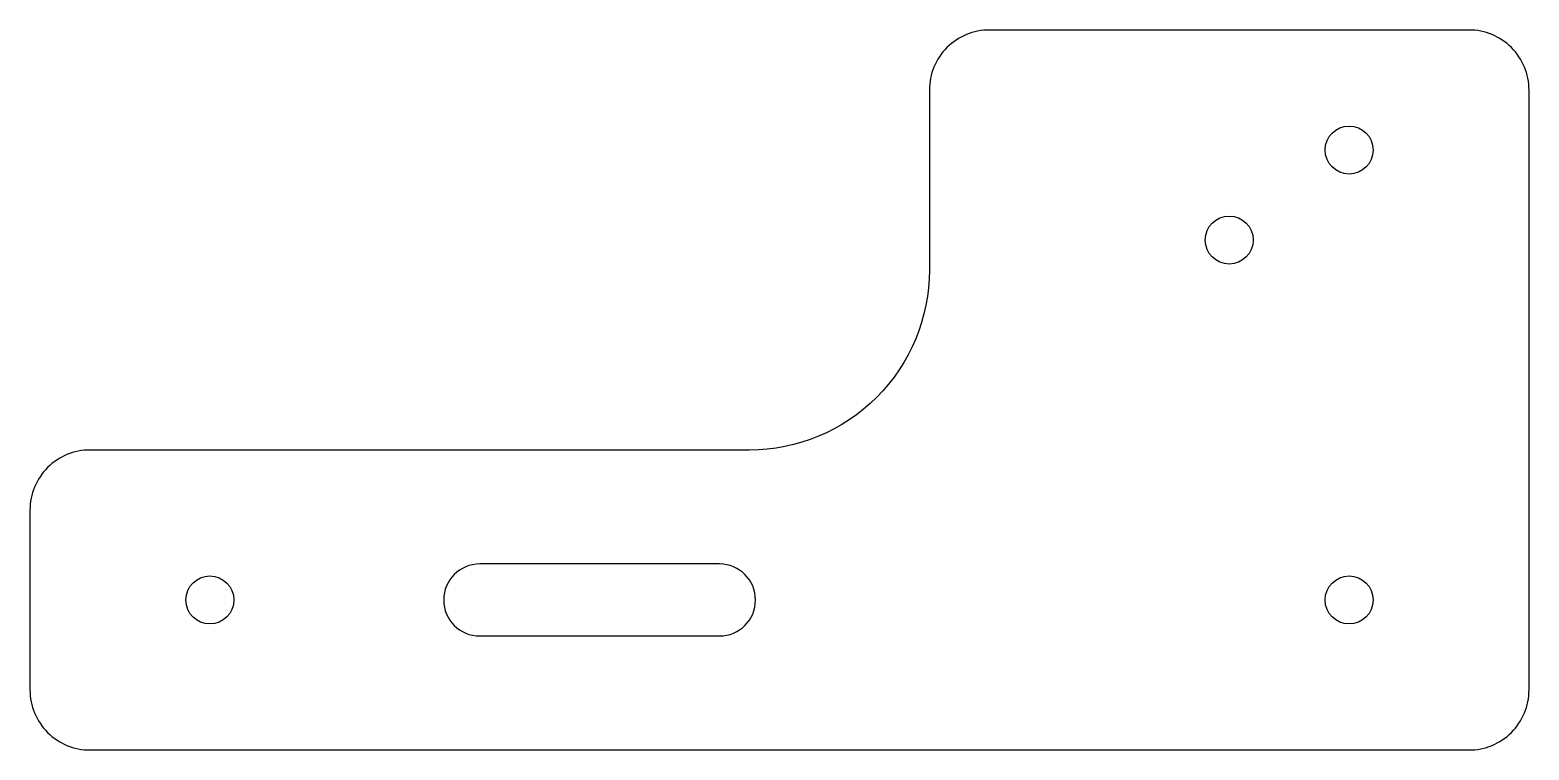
# Model space of a CAD drawing. Header units: millimetres. Extents: x -125 to 125, y -60 to 60.
import ezdxf

# ---------------------------------------------------------------- set-up
doc = ezdxf.new("R2010")
doc.units = ezdxf.units.MM
doc.layers.get('0').update_dxf_attribs({"linetype": 'CONTINUOUS'})

msp = doc.modelspace()

# ---------------------------------------------------------------- linework, layer by layer
for points in [[(-115, -60), (115, -60, 0.414214), (125, -50), (125, 50, 0.414214), (115, 60), (35, 60, 0.414214), (25, 50), (25, 20, -0.414214), (-5, -10), (-115, -10, 0.414214), (-125, -20), (-125, -50, 0.414214)], [(-50, -41), (-10, -41, 1), (-10, -29), (-50, -29, 1)]]:
    msp.add_lwpolyline(points, format="xyb", close=True)
for centre in [(95, 40), (75, 25), (-95, -35), (95, -35)]:
    msp.add_circle(centre, 4)

doc.saveas('drawing.dxf')
